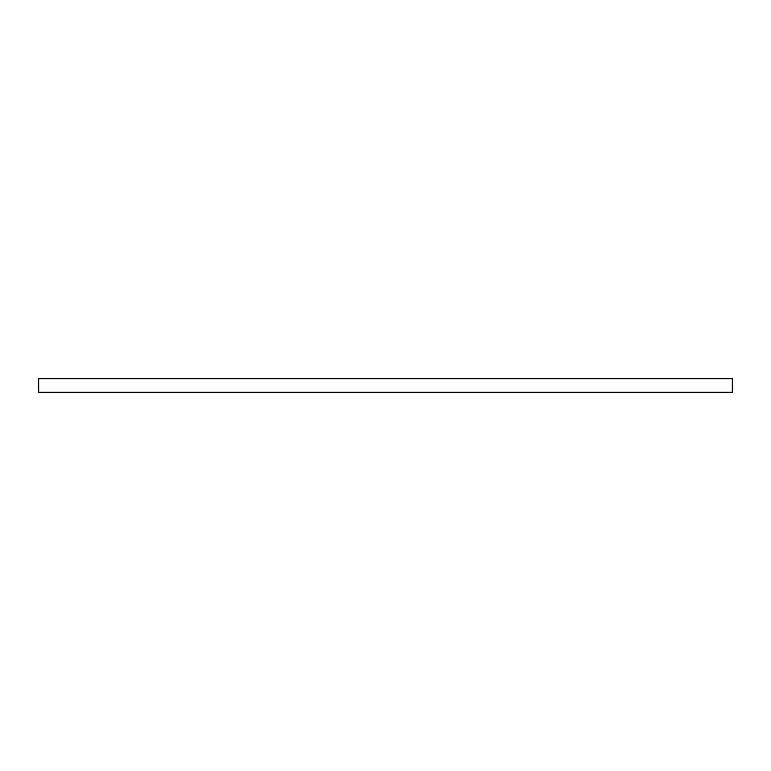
<?xml version="1.0" encoding="UTF-8"?>
<svg xmlns="http://www.w3.org/2000/svg" width="771" height="771" viewBox="0 0 771 771"><rect width="100%" height="100%" fill="white"/><g stroke="black" fill="none" stroke-linecap="round" stroke-linejoin="round"><path stroke-width="1.16" d="M732.45 378.561L38.55 378.561L38.55 392.439L732.45 392.439L732.45 378.561"/></g></svg>
